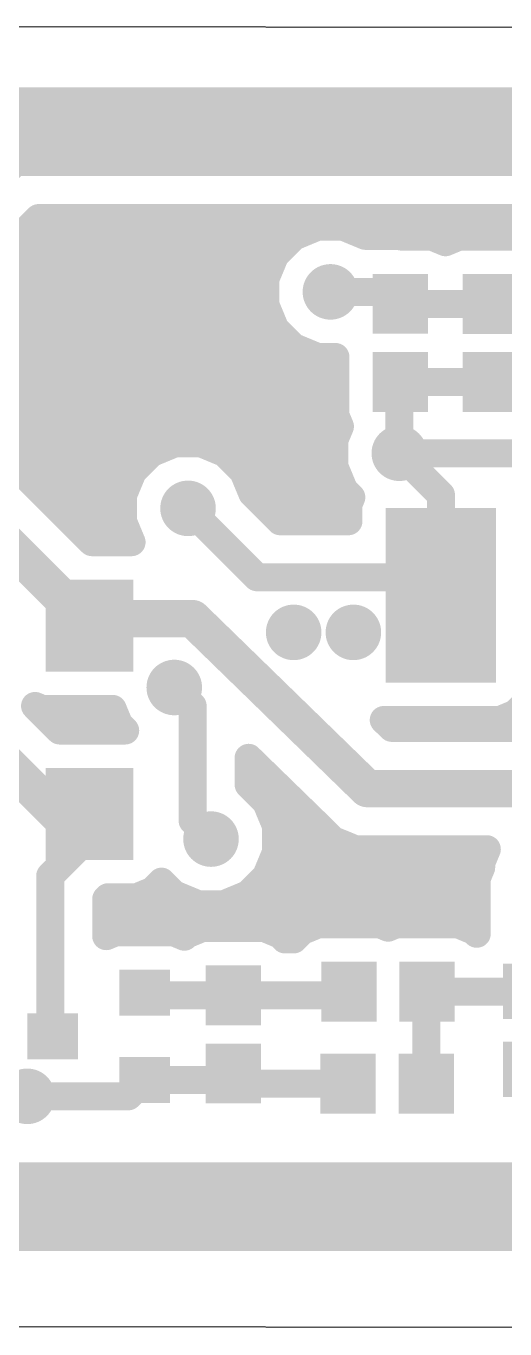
# Model space of a CAD drawing. Extents: x 0.6 to 66.7, y 0.1 to 28.5.
# Drawn here: x 20.73 to 31.16, y 0.1 to 28.46 of the extents above; entities that cross this region are included whole.
import ezdxf

# ---------------------------------------------------------------- set-up
doc = ezdxf.new("R2010")
doc.units = 0
for name, color, linetype in [('16', 175, 'CONTINUOUS'), ('18', 82, 'CONTINUOUS'), ('20', 7, 'CONTINUOUS'), ('30', 253, 'CONTINUOUS')]:
    doc.layers.add(name, color=color, linetype=linetype)

# ---------------------------------------------------------------- blocks, each defined once
blk = doc.blocks.new('RECT')
blk.add_solid([(-0.5, -0.5), (0.5, -0.5), (-0.5, 0.5), (0.5, 0.5)])
blk = doc.blocks.new('ROUNDV')
at = {"const_width": 0.5}
blk.add_lwpolyline([(0, -0.25, 1), (0, 0.25, 1), (0, -0.25)], format="xyb", dxfattribs=at)

msp = doc.modelspace()

# ---------------------------------------------------------------- linework, layer by layer
at = {"layer": '16'}
for points, const_width in [([(17.8727, 23.8027), (20.23, 26.16)], 1.9304), ([(46.86, 26.16), (20.23, 26.16)], 1.9304), ([(19.7871, 23.0589), (21.0086, 24.2804)], 0.6096), ([(21.0086, 24.2804), (45.077, 24.2804)], 0.6096), ([(27.078, 24.0907), (26.557, 23.8749)], 0.6096), ([(27.642, 24.0907), (27.078, 24.0907)], 0.6096), ([(28.121, 23.8923), (27.642, 24.0907)], 0.6096), ([(26.557, 23.8749), (26.1582, 23.4761)], 0.6096), ([(28.8657, 23.8923), (28.121, 23.8923)], 0.6096), ([(28.902, 23.8773), (28.8657, 23.8923)], 0.6096), ([(29.5653, 23.8773), (28.902, 23.8773)], 0.6096), ([(29.8642, 23.7535), (29.5653, 23.8773)], 0.6096), ([(30.1563, 23.8745), (29.8642, 23.7535)], 0.6096), ([(31.5201, 23.8745), (30.1563, 23.8745)], 0.6096), ([(20.5025, 23.7744), (26.4565, 23.7744)], 0.6096), ([(29.8137, 23.7744), (29.9148, 23.7744)], 0.6096), ([(26.1582, 23.4761), (25.9424, 22.9551)], 0.6096), ([(19.893, 23.1648), (26.0293, 23.1648)], 0.6096), ([(25.9424, 22.9551), (25.9424, 22.3911)], 0.6096), ([(28.6232, 22.6731), (27.36, 22.6731)], 0.6096), ([(28.8834, 22.4129), (28.6232, 22.6731)], 0.6096), ([(19.5352, 22.5552), (25.9424, 22.5552)], 0.6096), ([(25.9424, 22.3911), (26.1582, 21.8701)], 0.6096), ([(28.8862, 22.4101), (28.8834, 22.4129)], 0.6096), ([(30.8382, 22.4101), (28.8862, 22.4101)], 0.6096), ([(30.8403, 22.4121), (30.8382, 22.4101)], 0.6096), ([(32.8382, 22.4121), (30.8403, 22.4121)], 0.6096), ([(18.9256, 21.9456), (26.1269, 21.9456)], 0.6096), ([(26.1582, 21.8701), (26.557, 21.4713)], 0.6096), ([(5.5371, 21.336), (26.8837, 21.336)], 0.6096), ([(26.557, 21.4713), (27.078, 21.2555)], 0.6096), ([(27.078, 21.2555), (27.469, 21.2555)], 0.6096), ([(27.469, 21.2555), (27.469, 19.981)], 0.6096), ([(5.5371, 20.7264), (27.469, 20.7264)], 0.6096), ([(28.86, 20.6895), (28.8834, 20.7129)], 0.6096), ([(28.86, 19.16), (28.86, 20.6895)], 0.6096), ([(28.8834, 20.7129), (30.8354, 20.7129)], 0.6096), ([(30.8354, 20.7129), (30.8382, 20.7101)], 0.6096), ([(30.8403, 20.7121), (30.8382, 20.7101)], 0.6096), ([(32.8382, 20.7121), (30.8403, 20.7121)], 0.6096), ([(5.5371, 20.1168), (27.469, 20.1168)], 0.6096), ([(27.469, 19.981), (27.5673, 19.7436)], 0.6096), ([(27.5673, 19.7436), (27.4424, 19.442)], 0.6096), ([(16.8929, 19.5072), (27.4694, 19.5072)], 0.6096), ([(23.978, 19.3776), (23.457, 19.1618)], 0.6096), ([(24.542, 19.3776), (23.978, 19.3776)], 0.6096), ([(25.063, 19.1618), (24.542, 19.3776)], 0.6096), ([(27.4424, 19.442), (27.4424, 18.878)], 0.6096), ([(22.1683, 17.2234), (20.3521, 19.0397)], 0.6096), ([(23.457, 19.1618), (23.0582, 18.763)], 0.6096), ([(25.4618, 18.763), (25.063, 19.1618)], 0.6096), ([(28.86, 19.16), (32.96, 19.16)], 0.6096), ([(29.7666, 18.2534), (28.86, 19.16)], 0.6096), ([(20.4942, 18.8976), (23.1928, 18.8976)], 0.6096), ([(23.0582, 18.763), (22.8424, 18.242)], 0.6096), ([(25.3272, 18.8976), (27.4424, 18.8976)], 0.6096), ([(25.6602, 18.284), (25.4618, 18.763)], 0.6096), ([(27.4424, 18.878), (27.6582, 18.357)], 0.6096), ([(21.1038, 18.288), (22.8615, 18.288)], 0.6096), ([(22.8424, 18.242), (22.8424, 17.678)], 0.6096), ([(25.6585, 18.288), (27.7272, 18.288)], 0.6096), ([(26.265, 17.6792), (25.6602, 18.284)], 0.6096), ([(27.6582, 18.357), (27.8151, 18.2001)], 0.6096), ([(27.8151, 18.2001), (27.7522, 18.0484)], 0.6096), ([(29.7666, 16.0665), (29.7666, 18.2534)], 0.6096), ([(19.6039, 17.92), (22.1149, 15.4091)], 0.8128), ([(24.26, 17.96), (25.76, 16.46)], 0.6096), ([(27.7522, 18.0484), (27.7522, 17.6792)], 0.6096), ([(21.7134, 17.6784), (22.8424, 17.6784)], 0.6096), ([(22.8424, 17.678), (23.0307, 17.2234)], 0.6096), ([(27.7522, 17.6792), (26.265, 17.6792)], 0.6096), ([(23.0307, 17.2234), (22.1683, 17.2234)], 0.6096), ([(25.76, 16.46), (29.3731, 16.46)], 0.6096), ([(22.2658, 15.56), (22.1149, 15.4091)], 0.8128), ([(24.36, 15.56), (22.2658, 15.56)], 0.8128), ([(28.16, 11.86), (24.36, 15.56)], 0.8128), ([(22.1149, 15.4091), (21.8836, 15.4091)], 0.6096), ([(24.36, 13.66), (23.96, 14.06)], 0.6096), ([(19.04, 13.68), (21.7629, 10.9571)], 0.8128), ([(21.4644, 13.1234), (20.9298, 13.6581)], 0.6096), ([(20.9298, 13.6581), (21.083, 13.5947)], 0.6096), ([(21.083, 13.5947), (22.6184, 13.5947)], 0.6096), ([(22.6184, 13.5947), (22.7582, 13.257)], 0.6096), ([(24.36, 11.16), (24.36, 13.66)], 0.6096), ([(31.3846, 13.4913), (31.6418, 13.7485)], 0.6096), ([(21.1767, 13.4112), (22.6943, 13.4112)], 0.6096), ([(28.6968, 13.1808), (28.5209, 13.3521)], 0.6096), ([(28.5209, 13.3521), (31.0485, 13.3521)], 0.6096), ([(31.0485, 13.3521), (31.3846, 13.4913)], 0.6096), ([(31.1912, 13.4112), (33.9324, 13.4112)], 0.6096), ([(22.8918, 13.1234), (21.4644, 13.1234)], 0.6096), ([(22.7582, 13.257), (22.8918, 13.1234)], 0.6096), ([(33.9324, 13.1808), (28.6968, 13.1808)], 0.6096), ([(25.5792, 11.9456), (25.5792, 12.5294)], 0.6096), ([(25.5792, 12.5294), (27.2323, 10.9198)], 0.6096), ([(25.5792, 12.192), (25.9257, 12.192)], 0.6096), ([(25.9618, 11.563), (25.5792, 11.9456)], 0.6096), ([(34.96, 11.86), (28.16, 11.86)], 0.8128), ([(25.9424, 11.5824), (26.5518, 11.5824)], 0.6096), ([(26.1776, 11.042), (25.9618, 11.563)], 0.6096), ([(21.7629, 10.9571), (22.1149, 11.3091)], 0.6096), ([(22.1149, 11.3091), (22.1149, 10.8148)], 0.6096), ([(24.76, 10.76), (24.36, 11.16)], 0.6096), ([(26.1776, 10.478), (26.1776, 11.042)], 0.6096), ([(22.1149, 10.8148), (21.26, 9.96)], 0.6096), ([(26.1776, 10.9728), (27.1779, 10.9728)], 0.6096), ([(27.2323, 10.9198), (27.4118, 10.7403)], 0.6096), ([(25.9618, 9.957), (26.1776, 10.478)], 0.6096), ([(27.4118, 10.7403), (27.4203, 10.7368)], 0.6096), ([(27.4203, 10.7368), (27.4268, 10.7304)], 0.6096), ([(27.4268, 10.7304), (27.6627, 10.6364)], 0.6096), ([(27.6627, 10.6364), (27.8973, 10.5392)], 0.6096), ([(27.8973, 10.5392), (27.9064, 10.5392)], 0.6096), ([(27.9064, 10.5392), (27.9149, 10.5358)], 0.6096), ([(27.9149, 10.5358), (28.1688, 10.5392)], 0.6096), ([(28.1688, 10.5392), (30.7655, 10.5392)], 0.6096), ([(30.7655, 10.5392), (30.6424, 10.242)], 0.6096), ([(26.13, 10.3632), (30.6926, 10.3632)], 0.6096), ([(30.6424, 10.242), (30.6424, 10.1403)], 0.6096), ([(21.26, 9.96), (21.26, 6.5217)], 0.6096), ([(25.563, 9.5582), (25.9618, 9.957)], 0.6096), ([(30.6424, 10.1403), (30.5461, 9.9078)], 0.6096), ([(30.5461, 9.9078), (30.5461, 8.6987)], 0.6096), ([(23.1467, 9.4947), (23.4828, 9.6339)], 0.6096), ([(23.4828, 9.6339), (23.6821, 9.8331)], 0.6096), ([(23.6026, 9.7536), (23.7616, 9.7536)], 0.6096), ([(23.6821, 9.8331), (23.957, 9.5582)], 0.6096), ([(25.7584, 9.7536), (30.5461, 9.7536)], 0.6096), ([(22.4792, 9.455), (22.5189, 9.4947)], 0.6096), ([(22.4792, 8.6462), (22.4792, 9.455)], 0.6096), ([(22.5189, 9.4947), (23.1467, 9.4947)], 0.6096), ([(23.957, 9.5582), (24.478, 9.3424)], 0.6096), ([(24.478, 9.3424), (25.042, 9.3424)], 0.6096), ([(25.042, 9.3424), (25.563, 9.5582)], 0.6096), ([(22.4792, 9.144), (30.5461, 9.144)], 0.6096), ([(24.5634, 8.8208), (24.2273, 8.6815)], 0.6096), ([(25.9272, 8.8208), (24.5634, 8.8208)], 0.6096), ([(26.2633, 8.6815), (25.9272, 8.8208)], 0.6096), ([(27.0834, 8.9008), (26.7473, 8.7615)], 0.6096), ([(28.4472, 8.9008), (27.0834, 8.9008)], 0.6096), ([(28.6153, 8.8311), (28.4472, 8.9008)], 0.6096), ([(28.7834, 8.9008), (28.6153, 8.8311)], 0.6096), ([(30.1472, 8.9008), (28.7834, 8.9008)], 0.6096), ([(30.4833, 8.7615), (30.1472, 8.9008)], 0.6096), ([(22.6834, 8.7308), (22.4792, 8.6462)], 0.6096), ([(23.9472, 8.7308), (22.6834, 8.7308)], 0.6096), ([(24.1801, 8.6343), (23.9472, 8.7308)], 0.6096), ([(24.2273, 8.6815), (24.1801, 8.6343)], 0.6096), ([(26.3693, 8.5756), (26.2633, 8.6815)], 0.6096), ([(26.5613, 8.5756), (26.3693, 8.5756)], 0.6096), ([(26.7473, 8.7615), (26.5613, 8.5756)], 0.6096), ([(30.5461, 8.6987), (30.4833, 8.7615)], 0.6096), ([(23.3753, 7.3564), (23.3153, 7.4164)], 0.6096), ([(25.2453, 7.3564), (23.3753, 7.3564)], 0.6096), ([(25.2453, 7.3564), (27.6853, 7.3564)], 0.6096), ([(27.6853, 7.3564), (27.7653, 7.4364)], 0.6096), ([(29.4453, 7.4164), (29.4653, 7.4364)], 0.6096), ([(29.4453, 5.4364), (29.4453, 7.4164)], 0.6096), ([(29.4653, 7.4364), (31.7553, 7.4364)], 0.6096), ([(21.26, 6.5217), (21.3153, 6.4664)], 0.6096), ([(25.1053, 5.5164), (25.2453, 5.6564)], 0.6096), ([(25.4653, 5.4364), (25.2453, 5.6564)], 0.6096), ([(23.3153, 5.5153), (22.96, 5.16)], 0.6096), ([(23.3153, 5.5164), (25.1053, 5.5164)], 0.6096), ([(23.3153, 5.5164), (23.3153, 5.5153)], 0.6096), ([(27.7453, 5.4364), (25.4653, 5.4364)], 0.6096), ([(22.96, 5.16), (20.76, 5.16)], 0.6096), ([(19.29, 2.76), (54.26, 2.76)], 1.9304)]:
    msp.add_lwpolyline(points, dxfattribs=dict(at, const_width=const_width))
for points, const_width in [([(20.5712, 25.8188, 1), (19.8888, 26.5012)], 0.9652), ([(21.0086, 24.4328, 1), (21.0086, 24.128)], 0.3048), ([(21.1163, 24.1726, 1), (20.9008, 24.3882)], 0.3048), ([(27.078, 24.2431, 1), (27.078, 23.9383)], 0.3048), ([(27.1363, 23.9499, 1), (27.0197, 24.2315)], 0.3048), ([(27.7003, 24.2315, 1), (27.5837, 23.9499)], 0.3048), ([(27.642, 23.9383, 1), (27.642, 24.2431)], 0.3048), ([(26.4987, 24.0157, 1), (26.6153, 23.7341)], 0.3048), ([(26.6648, 23.7671, 1), (26.4492, 23.9827)], 0.3048), ([(28.121, 24.0447, 1), (28.121, 23.7399)], 0.3048), ([(28.0626, 23.7515, 1), (28.1793, 24.0331)], 0.3048), ([(28.924, 24.0331, 1), (28.8074, 23.7515)], 0.3048), ([(28.902, 24.0297, 1), (28.902, 23.7249)], 0.3048), ([(28.8437, 23.7365, 1), (28.9603, 24.0181)], 0.3048), ([(28.8657, 23.7399, 1), (28.8657, 24.0447)], 0.3048), ([(29.6236, 24.0181, 1), (29.507, 23.7365)], 0.3048), ([(29.5653, 23.7249, 1), (29.5653, 24.0297)], 0.3048), ([(30.1563, 24.0269, 1), (30.1563, 23.7221)], 0.3048), ([(30.2147, 23.7337, 1), (30.098, 24.0153)], 0.3048), ([(26.4565, 23.622, 1), (26.4565, 23.9268)], 0.3048), ([(29.8137, 23.9268, 1), (29.8137, 23.622)], 0.3048), ([(29.8059, 23.8943, 1), (29.9225, 23.6127)], 0.3048), ([(29.8059, 23.6127, 1), (29.9225, 23.8943)], 0.3048), ([(29.9148, 23.622, 1), (29.9148, 23.9268)], 0.3048), ([(26.0505, 23.5839, 1), (26.266, 23.3684)], 0.3048), ([(26.299, 23.4178, 1), (26.0174, 23.5344)], 0.3048), ([(26.0948, 22.9551, 1), (25.79, 22.9551)], 0.3048), ([(26.0293, 23.0124, 1), (26.0293, 23.3172)], 0.3048), ([(25.8016, 23.0134, 1), (26.0832, 22.8968)], 0.3048), ([(27.36, 22.8255, 1), (27.36, 22.5207)], 0.3048), ([(28.7309, 22.7809, 1), (28.5154, 22.5653)], 0.3048), ([(28.6232, 22.5207, 1), (28.6232, 22.8255)], 0.3048), ([(26.0832, 22.4495, 1), (25.8016, 22.3328)], 0.3048), ([(25.9424, 22.4028, 1), (25.9424, 22.7076)], 0.3048), ([(28.9912, 22.5206, 1), (28.7756, 22.3051)], 0.3048), ([(28.8862, 22.5625, 1), (28.8862, 22.2577)], 0.3048), ([(30.8403, 22.5645, 1), (30.8403, 22.2597)], 0.3048), ([(30.9481, 22.3044, 1), (30.7325, 22.5199)], 0.3048), ([(30.8382, 22.2577, 1), (30.8382, 22.5625)], 0.3048), ([(25.79, 22.3911, 1), (26.0948, 22.3911)], 0.3048), ([(28.7756, 22.3051, 1), (28.9912, 22.5206)], 0.3048), ([(28.7785, 22.3023, 1), (28.994, 22.5178)], 0.3048), ([(30.7305, 22.5178, 1), (30.946, 22.3023)], 0.3048), ([(26.266, 21.9779, 1), (26.0505, 21.7623)], 0.3048), ([(26.1269, 21.7932, 1), (26.1269, 22.098)], 0.3048), ([(26.0174, 21.8118, 1), (26.299, 21.9284)], 0.3048), ([(26.6153, 21.6121, 1), (26.4987, 21.3305)], 0.3048), ([(26.4492, 21.3636, 1), (26.6648, 21.5791)], 0.3048), ([(26.8837, 21.1836, 1), (26.8837, 21.4884)], 0.3048), ([(27.078, 21.4079, 1), (27.078, 21.1031)], 0.3048), ([(27.6214, 21.2555, 1), (27.3166, 21.2555)], 0.3048), ([(27.469, 21.1031, 1), (27.469, 21.4079)], 0.3048), ([(27.0197, 21.1147, 1), (27.1363, 21.3963)], 0.3048), ([(27.469, 20.574, 1), (27.469, 20.8788)], 0.3048), ([(29.0124, 20.6895, 1), (28.7076, 20.6895)], 0.3048), ([(28.8834, 20.8653, 1), (28.8834, 20.5605)], 0.3048), ([(28.9912, 20.6051, 1), (28.7756, 20.8206)], 0.3048), ([(30.9432, 20.8206, 1), (30.7277, 20.6051)], 0.3048), ([(30.8403, 20.8645, 1), (30.8403, 20.5597)], 0.3048), ([(30.9481, 20.6044, 1), (30.7325, 20.8199)], 0.3048), ([(30.8354, 20.5605, 1), (30.8354, 20.8653)], 0.3048), ([(28.7522, 20.7972, 1), (28.9678, 20.5817)], 0.3048), ([(30.7305, 20.8178, 1), (30.946, 20.6023)], 0.3048), ([(30.7305, 20.6023, 1), (30.946, 20.8178)], 0.3048), ([(27.6098, 20.0393, 1), (27.3282, 19.9227)], 0.3048), ([(27.469, 19.9644, 1), (27.469, 20.2692)], 0.3048), ([(27.3166, 19.981, 1), (27.6214, 19.981)], 0.3048), ([(27.7081, 19.6853, 1), (27.4265, 19.8019)], 0.3048), ([(27.4265, 19.6853, 1), (27.7081, 19.8019)], 0.3048), ([(23.978, 19.53, 1), (23.978, 19.2252)], 0.3048), ([(24.0363, 19.2368, 1), (23.9197, 19.5184)], 0.3048), ([(24.6003, 19.5184, 1), (24.4837, 19.2368)], 0.3048), ([(24.542, 19.2252, 1), (24.542, 19.53)], 0.3048), ([(27.5948, 19.442, 1), (27.29, 19.442)], 0.3048), ([(27.3016, 19.5003, 1), (27.5832, 19.3837)], 0.3048), ([(27.4694, 19.3548, 1), (27.4694, 19.6596)], 0.3048), ([(23.3987, 19.3026, 1), (23.5153, 19.021)], 0.3048), ([(23.5648, 19.054, 1), (23.3492, 19.2695)], 0.3048), ([(25.1708, 19.2695, 1), (24.9552, 19.054)], 0.3048), ([(25.0047, 19.021, 1), (25.1213, 19.3026)], 0.3048), ([(28.9678, 19.2678, 1), (28.7522, 19.0522)], 0.3048), ([(28.86, 19.3124, 1), (28.86, 19.0076)], 0.3048), ([(28.7076, 19.16, 1), (29.0124, 19.16)], 0.3048), ([(22.9505, 18.8708, 1), (23.166, 18.6552)], 0.3048), ([(23.199, 18.7047, 1), (22.9174, 18.8213)], 0.3048), ([(23.1928, 18.7452, 1), (23.1928, 19.05)], 0.3048), ([(25.3272, 19.05, 1), (25.3272, 18.7452)], 0.3048), ([(25.6026, 18.8213, 1), (25.321, 18.7047)], 0.3048), ([(25.354, 18.6552, 1), (25.5695, 18.8708)], 0.3048), ([(27.5832, 18.9363, 1), (27.3016, 18.8197)], 0.3048), ([(27.29, 18.878, 1), (27.5948, 18.878)], 0.3048), ([(27.4424, 18.7452, 1), (27.4424, 19.05)], 0.3048), ([(21.1038, 18.4404, 1), (21.1038, 18.1356)], 0.3048), ([(22.9948, 18.242, 1), (22.69, 18.242)], 0.3048), ([(22.7016, 18.3003, 1), (22.9832, 18.1837)], 0.3048), ([(22.8615, 18.1356, 1), (22.8615, 18.4404)], 0.3048), ([(25.6585, 18.4404, 1), (25.6585, 18.1356)], 0.3048), ([(25.7679, 18.3918, 1), (25.5524, 18.1763)], 0.3048), ([(25.5194, 18.2257, 1), (25.801, 18.3423)], 0.3048), ([(27.766, 18.4648, 1), (27.5505, 18.2492)], 0.3048), ([(27.5174, 18.2987, 1), (27.799, 18.4153)], 0.3048), ([(27.9559, 18.1418, 1), (27.6743, 18.2584)], 0.3048), ([(27.7073, 18.0923, 1), (27.9229, 18.3079)], 0.3048), ([(27.7272, 18.1356, 1), (27.7272, 18.4404)], 0.3048), ([(29.919, 18.2534, 1), (29.6142, 18.2534)], 0.3048), ([(29.6589, 18.1456, 1), (29.8744, 18.3611)], 0.3048), ([(24.3678, 18.0678, 1), (24.1522, 17.8522)], 0.3048), ([(27.9046, 18.0484, 1), (27.5998, 18.0484)], 0.3048), ([(27.6114, 18.1067, 1), (27.893, 17.9901)], 0.3048), ([(21.7134, 17.8308, 1), (21.7134, 17.526)], 0.3048), ([(22.9832, 17.7363, 1), (22.7016, 17.6197)], 0.3048), ([(22.8424, 17.526, 1), (22.8424, 17.8308)], 0.3048), ([(26.265, 17.8316, 1), (26.265, 17.5268)], 0.3048), ([(26.1572, 17.5714, 1), (26.3728, 17.787)], 0.3048), ([(27.7522, 17.5268, 1), (27.7522, 17.8316)], 0.3048), ([(22.69, 17.678, 1), (22.9948, 17.678)], 0.3048), ([(27.5998, 17.6792, 1), (27.9046, 17.6792)], 0.3048), ([(22.1683, 17.3758, 1), (22.1683, 17.071)], 0.3048), ([(22.0606, 17.1157, 1), (22.2761, 17.3312)], 0.3048), ([(22.8899, 17.1651, 1), (23.1715, 17.2818)], 0.3048), ([(23.0307, 17.071, 1), (23.0307, 17.3758)], 0.3048), ([(25.76, 16.6124, 1), (25.76, 16.3076)], 0.3048), ([(29.3731, 16.3076, 1), (29.3731, 16.6124)], 0.3048), ([(25.6522, 16.3522, 1), (25.8678, 16.5678)], 0.3048), ([(29.6142, 16.0665, 1), (29.919, 16.0665)], 0.3048), ([(22.2658, 15.7632, 1), (22.2658, 15.3568)], 0.4064), ([(22.4095, 15.4163, 1), (22.1221, 15.7037)], 0.4064), ([(24.5018, 15.7056, 1), (24.2182, 15.4144)], 0.4064), ([(24.36, 15.3568, 1), (24.36, 15.7632)], 0.4064), ([(21.8836, 15.5615, 1), (21.8836, 15.2567)], 0.3048), ([(21.9712, 15.5527, 1), (22.2585, 15.2654)], 0.4064), ([(21.9712, 15.2654, 1), (22.2585, 15.5527)], 0.4064), ([(22.1149, 15.2567, 1), (22.1149, 15.5615)], 0.3048), ([(24.0678, 14.1678, 1), (23.8522, 13.9522)], 0.3048), ([(21.0376, 13.7659, 1), (20.822, 13.5503)], 0.3048), ([(20.9881, 13.7989, 1), (20.8715, 13.5173)], 0.3048), ([(21.083, 13.7471, 1), (21.083, 13.4423)], 0.3048), ([(22.7592, 13.653, 1), (22.4776, 13.5363)], 0.3048), ([(22.6184, 13.4423, 1), (22.6184, 13.7471)], 0.3048), ([(24.5124, 13.66, 1), (24.2076, 13.66)], 0.3048), ([(24.2522, 13.5522, 1), (24.4678, 13.7678)], 0.3048), ([(21.1767, 13.5636, 1), (21.1767, 13.2588)], 0.3048), ([(21.0246, 13.4539, 1), (21.1413, 13.7354)], 0.3048), ([(22.6943, 13.2588, 1), (22.6943, 13.5636)], 0.3048), ([(28.6272, 13.4613, 1), (28.4146, 13.2429)], 0.3048), ([(28.5209, 13.5045, 1), (28.5209, 13.1997)], 0.3048), ([(30.9902, 13.4929, 1), (31.1068, 13.2113)], 0.3048), ([(31.1912, 13.5636, 1), (31.1912, 13.2588)], 0.3048), ([(31.0485, 13.1997, 1), (31.0485, 13.5045)], 0.3048), ([(31.2768, 13.5991, 1), (31.4924, 13.3835)], 0.3048), ([(21.4644, 13.2758, 1), (21.4644, 12.971)], 0.3048), ([(21.3567, 13.0157, 1), (21.5722, 13.2312)], 0.3048), ([(22.866, 13.3648, 1), (22.6505, 13.1492)], 0.3048), ([(22.6174, 13.1987, 1), (22.899, 13.3153)], 0.3048), ([(22.784, 13.0157, 1), (22.9995, 13.2312)], 0.3048), ([(22.8918, 12.971, 1), (22.8918, 13.2758)], 0.3048), ([(28.6968, 13.3332, 1), (28.6968, 13.0284)], 0.3048), ([(28.5905, 13.0716, 1), (28.8031, 13.29)], 0.3048), ([(25.7316, 12.5294, 1), (25.4268, 12.5294)], 0.3048), ([(25.6855, 12.6386, 1), (25.4729, 12.4202)], 0.3048), ([(25.5792, 12.3444, 1), (25.5792, 12.0396)], 0.3048), ([(25.9257, 12.0396, 1), (25.9257, 12.3444)], 0.3048), ([(25.687, 12.0534, 1), (25.4714, 11.8378)], 0.3048), ([(28.16, 12.0632, 1), (28.16, 11.6568)], 0.4064), ([(28.0182, 11.7144, 1), (28.3018, 12.0056)], 0.4064), ([(25.4268, 11.9456, 1), (25.7316, 11.9456)], 0.3048), ([(25.9424, 11.7348, 1), (25.9424, 11.43)], 0.3048), ([(26.1026, 11.6213, 1), (25.821, 11.5047)], 0.3048), ([(25.854, 11.4552, 1), (26.0695, 11.6708)], 0.3048), ([(26.5518, 11.43, 1), (26.5518, 11.7348)], 0.3048), ([(22.2673, 11.3091, 1), (21.9625, 11.3091)], 0.3048), ([(22.2226, 11.2013, 1), (22.0071, 11.4168)], 0.3048), ([(24.4678, 11.2678, 1), (24.2522, 11.0522)], 0.3048), ([(26.33, 11.042, 1), (26.0252, 11.042)], 0.3048), ([(21.6192, 10.8134, 1), (21.9066, 11.1008)], 0.4064), ([(21.6551, 11.0649, 1), (21.8707, 10.8493)], 0.3048), ([(22.2226, 10.7071, 1), (22.0071, 10.9226)], 0.3048), ([(24.2076, 11.16, 1), (24.5124, 11.16)], 0.3048), ([(26.1776, 11.1252, 1), (26.1776, 10.8204)], 0.3048), ([(26.0368, 10.9837, 1), (26.3184, 11.1003)], 0.3048), ([(27.3401, 11.0276, 1), (27.1245, 10.812)], 0.3048), ([(27.126, 10.8106, 1), (27.3386, 11.029)], 0.3048), ([(27.1779, 10.8204, 1), (27.1779, 11.1252)], 0.3048), ([(21.9625, 10.8148, 1), (22.2673, 10.8148)], 0.3048), ([(24.6522, 10.6522, 1), (24.8678, 10.8678)], 0.3048), ([(26.3184, 10.4197, 1), (26.0368, 10.5363)], 0.3048), ([(27.4701, 10.8811, 1), (27.3535, 10.5995)], 0.3048), ([(27.5266, 10.846, 1), (27.3139, 10.6276)], 0.3048), ([(27.4833, 10.872, 1), (27.3704, 10.5888)], 0.3048), ([(27.3041, 10.6325, 1), (27.5196, 10.848)], 0.3048), ([(27.3205, 10.6212, 1), (27.5331, 10.8396)], 0.3048), ([(27.362, 10.596, 1), (27.4786, 10.8776)], 0.3048), ([(27.721, 10.7772, 1), (27.6044, 10.4956)], 0.3048), ([(27.6062, 10.4948, 1), (27.7191, 10.7779)], 0.3048), ([(27.8973, 10.6916, 1), (27.8973, 10.3868)], 0.3048), ([(27.9629, 10.6808, 1), (27.85, 10.3976)], 0.3048), ([(27.9129, 10.6882, 1), (27.9169, 10.3834)], 0.3048), ([(27.839, 10.3984, 1), (27.9556, 10.68)], 0.3048), ([(27.8585, 10.3943, 1), (27.9714, 10.6774)], 0.3048), ([(27.9064, 10.3868, 1), (27.9064, 10.6916)], 0.3048), ([(28.1688, 10.6916, 1), (28.1688, 10.3868)], 0.3048), ([(28.1708, 10.3868, 1), (28.1668, 10.6916)], 0.3048), ([(30.9063, 10.4809, 1), (30.6247, 10.5975)], 0.3048), ([(30.7655, 10.3868, 1), (30.7655, 10.6916)], 0.3048), ([(26.13, 10.5156, 1), (26.13, 10.2108)], 0.3048), ([(26.0252, 10.478, 1), (26.33, 10.478)], 0.3048), ([(30.7948, 10.242, 1), (30.49, 10.242)], 0.3048), ([(30.6926, 10.2108, 1), (30.6926, 10.5156)], 0.3048), ([(21.1522, 10.0678, 1), (21.3678, 9.8522)], 0.3048), ([(21.4124, 9.96, 1), (21.1076, 9.96)], 0.3048), ([(26.0695, 9.8492, 1), (25.854, 10.0648)], 0.3048), ([(30.6985, 9.9078, 1), (30.3937, 9.9078)], 0.3048), ([(30.5016, 10.3003, 1), (30.7832, 10.1837)], 0.3048), ([(30.49, 10.1403, 1), (30.7948, 10.1403)], 0.3048), ([(30.7832, 10.082, 1), (30.5016, 10.1986)], 0.3048), ([(23.5411, 9.4931, 1), (23.4245, 9.7747)], 0.3048), ([(23.6026, 9.906, 1), (23.6026, 9.6012)], 0.3048), ([(23.7898, 9.9409, 1), (23.5743, 9.7254)], 0.3048), ([(23.7898, 9.7254, 1), (23.5743, 9.9409)], 0.3048), ([(23.7616, 9.6012, 1), (23.7616, 9.906)], 0.3048), ([(25.7584, 9.906, 1), (25.7584, 9.6012)], 0.3048), ([(25.821, 10.0153, 1), (26.1026, 9.8987)], 0.3048), ([(30.4053, 9.9661, 1), (30.6869, 9.8495)], 0.3048), ([(30.5461, 9.6012, 1), (30.5461, 9.906)], 0.3048), ([(22.3714, 9.5628, 1), (22.587, 9.3472)], 0.3048), ([(22.6316, 9.455, 1), (22.3268, 9.455)], 0.3048), ([(22.5189, 9.6471, 1), (22.5189, 9.3422)], 0.3048), ([(22.6266, 9.3869, 1), (22.4111, 9.6024)], 0.3048), ([(23.0884, 9.6354, 1), (23.2051, 9.3539)], 0.3048), ([(23.1467, 9.3422, 1), (23.1467, 9.6471)], 0.3048), ([(23.3751, 9.7416, 1), (23.5906, 9.5261)], 0.3048), ([(24.0153, 9.699, 1), (23.8987, 9.4174)], 0.3048), ([(23.8492, 9.4505, 1), (24.0648, 9.666)], 0.3048), ([(24.478, 9.4948, 1), (24.478, 9.19)], 0.3048), ([(25.042, 9.19, 1), (25.042, 9.4948)], 0.3048), ([(25.4552, 9.666, 1), (25.6708, 9.4505)], 0.3048), ([(25.6213, 9.4174, 1), (25.5047, 9.699)], 0.3048), ([(22.4792, 9.2964, 1), (22.4792, 8.9916)], 0.3048), ([(24.4197, 9.2016, 1), (24.5363, 9.4832)], 0.3048), ([(24.9837, 9.4832, 1), (25.1003, 9.2016)], 0.3048), ([(30.5461, 8.9916, 1), (30.5461, 9.2964)], 0.3048), ([(24.5634, 8.9732, 1), (24.5634, 8.6684)], 0.3048), ([(24.6217, 8.68, 1), (24.5051, 8.9616)], 0.3048), ([(25.9855, 8.9616, 1), (25.8689, 8.68)], 0.3048), ([(25.9272, 8.6684, 1), (25.9272, 8.9732)], 0.3048), ([(27.0834, 9.0532, 1), (27.0834, 8.7484)], 0.3048), ([(27.1417, 8.76, 1), (27.0251, 9.0416)], 0.3048), ([(28.5055, 9.0416, 1), (28.3889, 8.76)], 0.3048), ([(28.4472, 8.7484, 1), (28.4472, 9.0532)], 0.3048), ([(28.557, 8.9719, 1), (28.6736, 8.6903)], 0.3048), ([(28.557, 8.6903, 1), (28.6736, 8.9719)], 0.3048), ([(28.7834, 9.0532, 1), (28.7834, 8.7484)], 0.3048), ([(28.8417, 8.76, 1), (28.7251, 9.0416)], 0.3048), ([(30.2055, 9.0416, 1), (30.0889, 8.76)], 0.3048), ([(30.1472, 8.7484, 1), (30.1472, 9.0532)], 0.3048), ([(22.4209, 8.787, 1), (22.5375, 8.5054)], 0.3048), ([(22.3268, 8.6462, 1), (22.6316, 8.6462)], 0.3048), ([(22.6834, 8.8832, 1), (22.6834, 8.5784)], 0.3048), ([(22.7417, 8.59, 1), (22.6251, 8.8716)], 0.3048), ([(24.0055, 8.8716, 1), (23.8889, 8.59)], 0.3048), ([(23.9472, 8.5784, 1), (23.9472, 8.8832)], 0.3048), ([(24.0723, 8.7421, 1), (24.2878, 8.5265)], 0.3048), ([(24.169, 8.8223, 1), (24.2856, 8.5408)], 0.3048), ([(24.3351, 8.5738, 1), (24.1196, 8.7893)], 0.3048), ([(24.1217, 8.4935, 1), (24.2384, 8.7751)], 0.3048), ([(26.371, 8.7893, 1), (26.1555, 8.5738)], 0.3048), ([(26.2049, 8.5408, 1), (26.3216, 8.8223)], 0.3048), ([(26.3693, 8.728, 1), (26.3693, 8.4232)], 0.3048), ([(26.2615, 8.4678, 1), (26.477, 8.6833)], 0.3048), ([(26.4536, 8.6833, 1), (26.6691, 8.4678)], 0.3048), ([(26.5613, 8.4232, 1), (26.5613, 8.728)], 0.3048), ([(26.689, 8.9023, 1), (26.8056, 8.6208)], 0.3048), ([(26.8551, 8.6538, 1), (26.6396, 8.8693)], 0.3048), ([(30.591, 8.8693, 1), (30.3755, 8.6538)], 0.3048), ([(30.3937, 8.6987, 1), (30.6985, 8.6987)], 0.3048), ([(30.4249, 8.6208, 1), (30.5416, 8.9023)], 0.3048), ([(30.4383, 8.591, 1), (30.6539, 8.8065)], 0.3048), ([(23.4231, 7.5241, 1), (23.2075, 7.3086)], 0.3048), ([(23.3753, 7.5088, 1), (23.3753, 7.204)], 0.3048), ([(25.2453, 7.5088, 1), (25.2453, 7.204)], 0.3048), ([(25.2453, 7.204, 1), (25.2453, 7.5088)], 0.3048), ([(27.8731, 7.3286, 1), (27.6575, 7.5441)], 0.3048), ([(27.6853, 7.204, 1), (27.6853, 7.5088)], 0.3048), ([(29.5977, 7.4164, 1), (29.2929, 7.4164)], 0.3048), ([(29.3375, 7.5241, 1), (29.5531, 7.3086)], 0.3048), ([(29.4653, 7.5888, 1), (29.4653, 7.284)], 0.3048), ([(29.5731, 7.3286, 1), (29.3575, 7.5441)], 0.3048), ([(23.2675, 7.2486, 1), (23.4831, 7.4641)], 0.3048), ([(27.5775, 7.4641, 1), (27.7931, 7.2486)], 0.3048), ([(21.3678, 6.6294, 1), (21.1522, 6.4139)], 0.3048), ([(21.1076, 6.5217, 1), (21.4124, 6.5217)], 0.3048), ([(21.2075, 6.3586, 1), (21.4231, 6.5741)], 0.3048), ([(25.3531, 5.7641, 1), (25.1375, 5.5486)], 0.3048), ([(25.3531, 5.5486, 1), (25.1375, 5.7641)], 0.3048), ([(23.3153, 5.6688, 1), (23.3153, 5.364)], 0.3048), ([(23.4677, 5.5164, 1), (23.1629, 5.5164)], 0.3048), ([(23.4231, 5.4075, 1), (23.2075, 5.6231)], 0.3048), ([(24.9975, 5.6241, 1), (25.2131, 5.4086)], 0.3048), ([(25.1053, 5.364, 1), (25.1053, 5.6688)], 0.3048), ([(25.4653, 5.5888, 1), (25.4653, 5.284)], 0.3048), ([(25.3575, 5.3286, 1), (25.5731, 5.5441)], 0.3048), ([(27.7453, 5.284, 1), (27.7453, 5.5888)], 0.3048), ([(20.76, 5.3124, 1), (20.76, 5.0076)], 0.3048), ([(22.8522, 5.2678, 1), (23.0678, 5.0522)], 0.3048), ([(22.96, 5.0076, 1), (22.96, 5.3124)], 0.3048), ([(23.1629, 5.5153, 1), (23.4677, 5.5153)], 0.3048), ([(29.2929, 5.4364, 1), (29.5977, 5.4364)], 0.3048)]:
    msp.add_lwpolyline(points, format="xyb", dxfattribs=dict(at, const_width=const_width))
at = {"layer": '20'}
for p, q in [((66.6573, 28.3955), (0.56, 28.46)), ((66.6573, 0.0955), (0.56, 0.16))]:
    msp.add_line(p, q, dxfattribs=at)

# ---------------------------------------------------------------- block references
at = {"layer": '16', "xscale": 1.1}
for p, rotation in [((28.8834, 22.4129), 270), ((30.8382, 22.4101), 270), ((28.8834, 20.7129), 270), ((30.8382, 20.7101), 270), ((25.2453, 7.3564), 90), ((25.2453, 5.6564), 90)]:
    msp.add_blockref('RECT', p, dxfattribs=dict(at, rotation=rotation))
at = {"layer": '16'}
for p, xscale, yscale, rotation in [((29.7666, 16.0665), 3.6, 2.2, 270), ((22.1149, 15.4091), 1.8, 1.7, 90), ((22.1149, 11.3091), 1.8, 1.7, 90), ((23.3153, 7.4164), 0.8, 0.9, 270), ((21.3153, 6.4664), 0.8, 0.9, 270), ((23.3153, 5.5164), 0.8, 0.9, 270)]:
    msp.add_blockref('RECT', p, dxfattribs=dict(at, xscale=xscale, yscale=yscale, rotation=rotation))
at = {"layer": '16', "yscale": 1.1}
for p in [(27.7653, 7.4364), (29.4653, 7.4364), (27.7453, 5.4364), (29.4453, 5.4364)]:
    msp.add_blockref('RECT', p, dxfattribs=at)
at = {"layer": '18', "xscale": 1.0064, "yscale": 1.0064}
for p in [(27.36, 22.6731), (28.86, 19.16), (24.26, 17.96), (26.56, 15.26), (27.86, 15.26), (23.96, 14.06), (24.76, 10.76), (20.76, 5.16)]:
    msp.add_blockref('ROUNDV', p, dxfattribs=at)
at = {"layer": '30'}
for name, p, xscale, yscale in [('ROUNDV', (27.36, 22.6731), 1.2096, 1.2096), ('ROUNDV', (28.86, 19.16), 1.2096, 1.2096), ('ROUNDV', (24.26, 17.96), 1.2096, 1.2096), ('ROUNDV', (26.56, 15.26), 1.2096, 1.2096), ('ROUNDV', (27.86, 15.26), 1.2096, 1.2096), ('ROUNDV', (23.96, 14.06), 1.2096, 1.2096), ('ROUNDV', (24.76, 10.76), 1.2096, 1.2096), ('RECT', (27.7653, 7.4364), 1.2032, 1.3032), ('RECT', (29.4653, 7.4364), 1.2032, 1.3032), ('RECT', (27.7453, 5.4364), 1.2032, 1.3032), ('RECT', (29.4453, 5.4364), 1.2032, 1.3032), ('ROUNDV', (20.76, 5.16), 1.2096, 1.2096)]:
    msp.add_blockref(name, p, dxfattribs=dict(at, xscale=xscale, yscale=yscale))
for p, xscale, yscale, rotation in [((28.8834, 22.4129), 1.3032, 1.2032, 270), ((30.8382, 22.4101), 1.3032, 1.2032, 270), ((28.8834, 20.7129), 1.3032, 1.2032, 270), ((30.8382, 20.7101), 1.3032, 1.2032, 270), ((29.7666, 16.0665), 3.8032, 2.4032, 270), ((22.1149, 15.4091), 2.0032, 1.9032, 90), ((22.1149, 11.3091), 2.0032, 1.9032, 90), ((25.2453, 7.3564), 1.3032, 1.2032, 90), ((31.7653, 7.4464), 1.2032, 1.3032, 270), ((23.3153, 7.4164), 1.0032, 1.1032, 270), ((21.3153, 6.4664), 1.0032, 1.1032, 270), ((25.2453, 5.6564), 1.3032, 1.2032, 90), ((31.7653, 5.7464), 1.2032, 1.3032, 270), ((23.3153, 5.5164), 1.0032, 1.1032, 270)]:
    msp.add_blockref('RECT', p, dxfattribs=dict(at, xscale=xscale, yscale=yscale, rotation=rotation))

doc.saveas('drawing.dxf')
